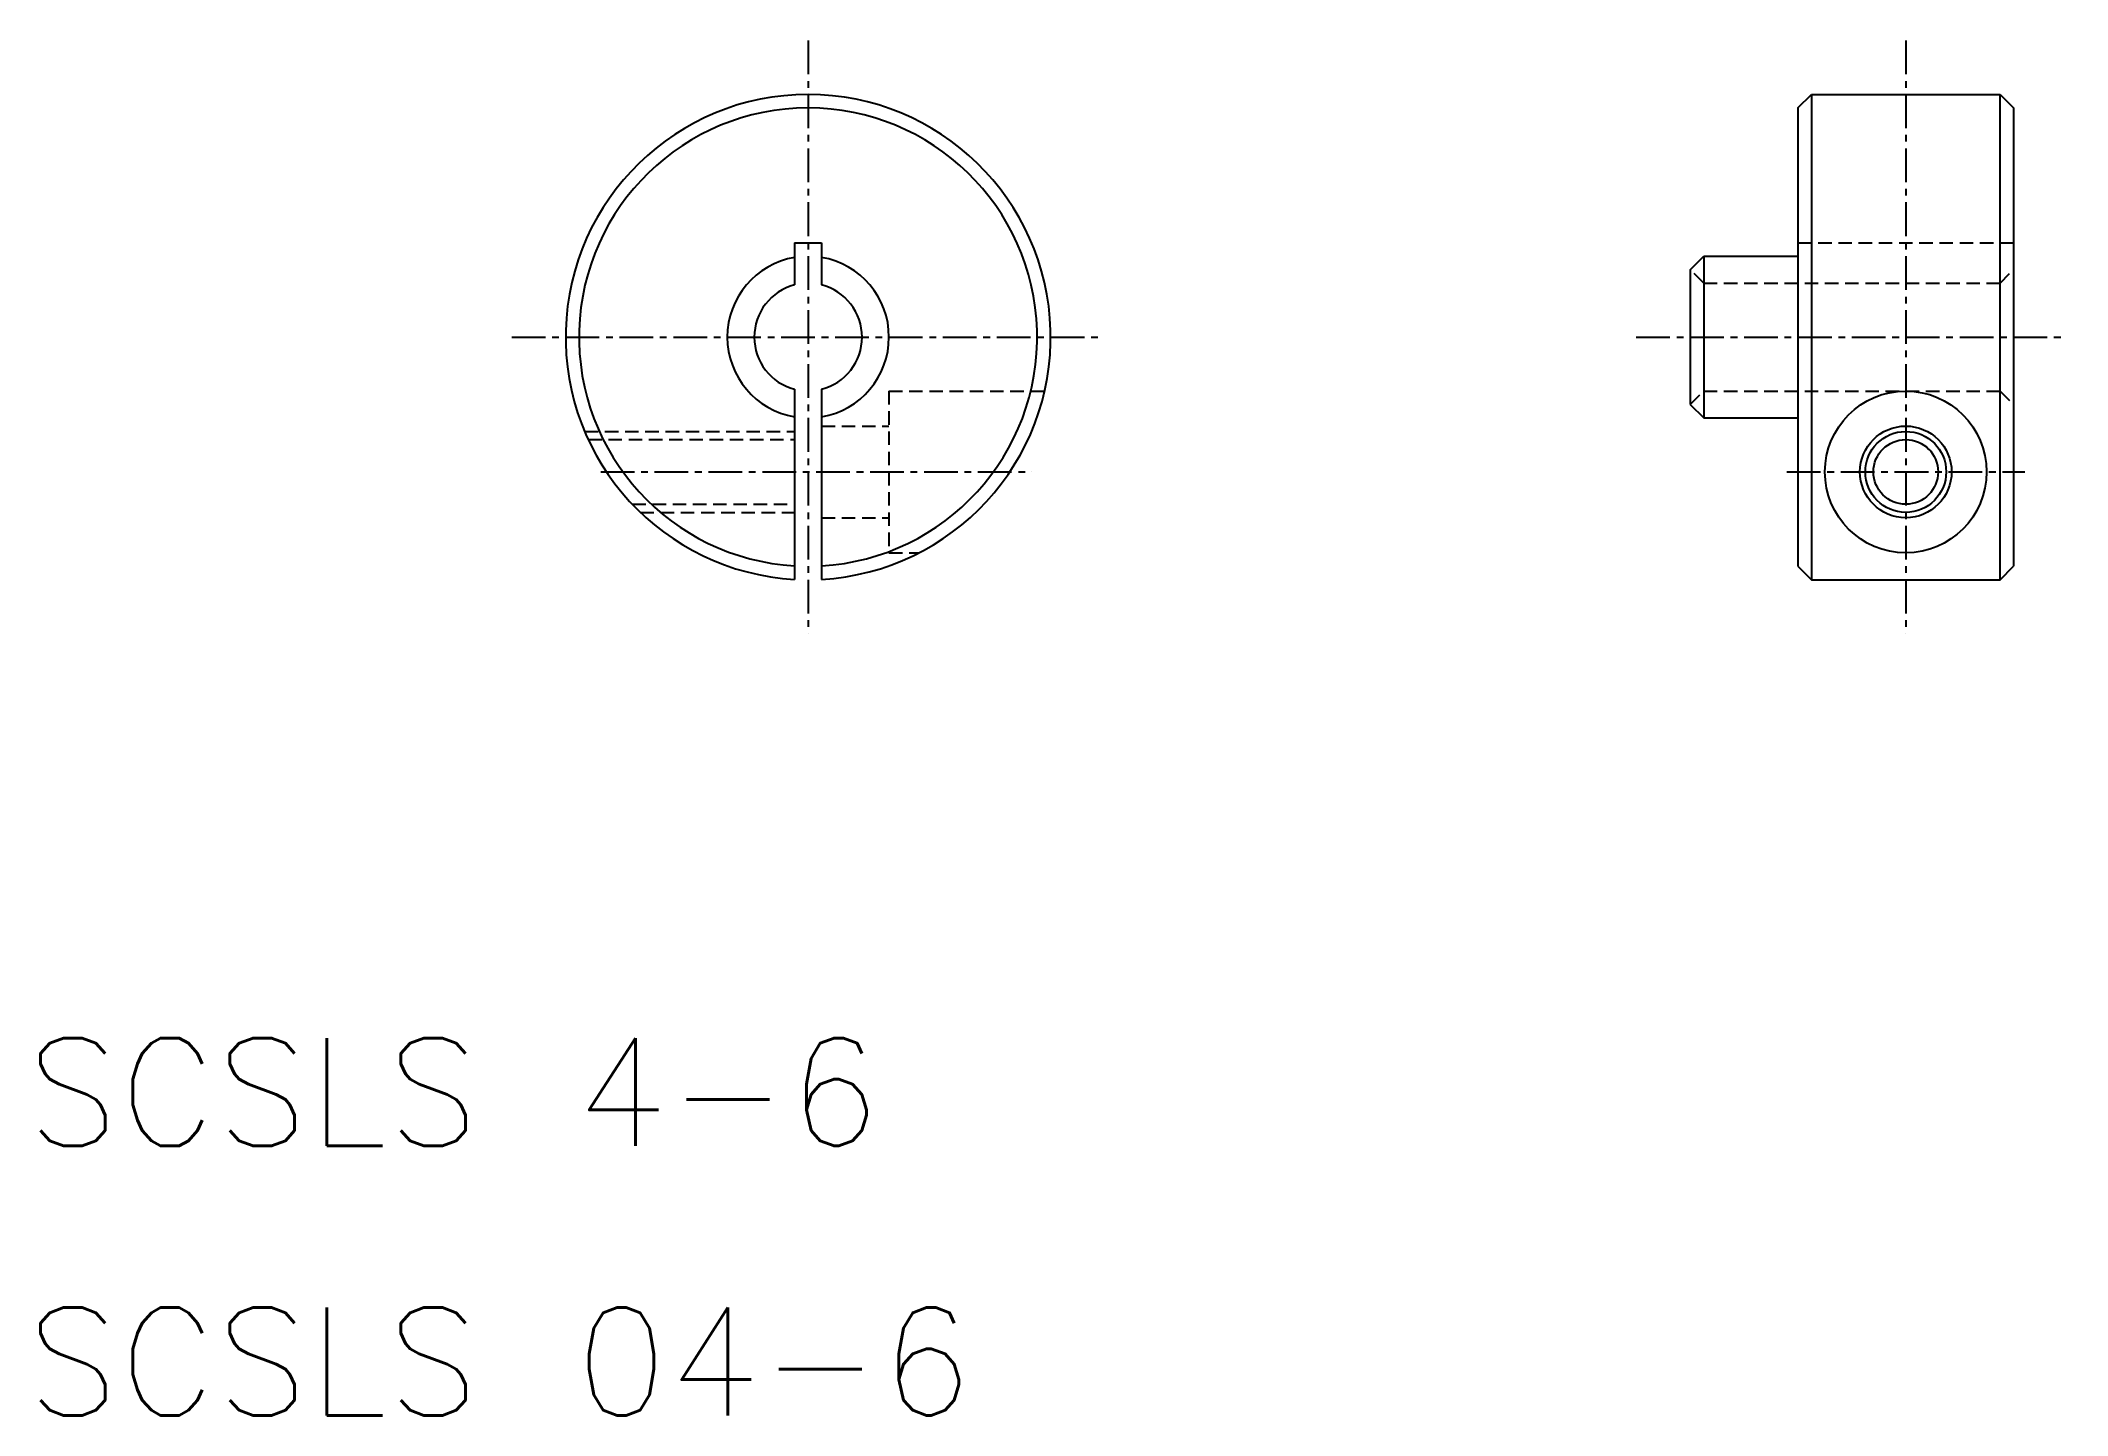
# Model space of a CAD drawing. Extents: x 481.8 to 557.1, y 89.3 to 140.3.
import ezdxf

# ---------------------------------------------------------------- set-up
doc = ezdxf.new("R2010")
doc.units = 0
doc.linetypes.add('CENTER', pattern=[2, 1.25, -0.25, 0.25, -0.25])
doc.linetypes.add('DASHED', pattern=[0.75, 0.5, -0.25])
doc.layers.get('0').update_dxf_attribs({"linetype": 'CONTINUOUS'})
doc.layers.add('CENTER', color=1, linetype='CENTER')
doc.styles.get("Standard").update_dxf_attribs({"font": 'txt.shx', "bigfont": 'bigfont.shx'})

msp = doc.modelspace()

# ---------------------------------------------------------------- linework, layer by layer
at = {"color": 7, "linetype": 'CONTINUOUS'}
for p, q in [((547.057, 137.794), (547.557, 138.294)), ((547.057, 137.794), (547.057, 120.794)), ((547.557, 138.294), (547.557, 120.294)), ((547.557, 138.294), (554.557, 138.294)), ((554.557, 120.294), (554.557, 138.294)), ((554.557, 138.294), (555.057, 137.794)), ((555.057, 137.794), (555.057, 120.794)), ((547.057, 133.544), (547.057, 133.544)), ((509.823, 132.794), (509.823, 131.231)), ((509.823, 132.794), (510.823, 132.794)), ((510.823, 132.794), (510.823, 131.231)), ((543.057, 131.794), (543.557, 132.294)), ((543.057, 131.794), (543.057, 126.794)), ((543.557, 132.294), (543.557, 126.294)), ((543.557, 132.294), (547.057, 132.294)), ((547.057, 129.294), (547.057, 129.294)), ((509.823, 127.358), (509.823, 120.308)), ((510.823, 127.358), (510.823, 120.308)), ((543.057, 126.794), (543.557, 126.294)), ((543.557, 126.294), (547.057, 126.294)), ((547.057, 120.794), (547.557, 120.294)), ((554.557, 120.294), (555.057, 120.794)), ((547.557, 120.294), (554.557, 120.294))]:
    msp.add_line(p, q, dxfattribs=at)
at = {"color": 3, "linetype": 'DASHED'}
for p, q in [((547.057, 132.794), (555.057, 132.794)), ((543.557, 131.294), (543.057, 131.794)), ((554.557, 131.294), (555.057, 131.794)), ((543.557, 131.294), (554.557, 131.294)), ((513.323, 127.294), (519.098, 127.294)), ((513.323, 127.294), (513.323, 121.294)), ((543.057, 126.794), (543.557, 127.294)), ((543.557, 127.294), (554.557, 127.294)), ((554.557, 127.294), (555.057, 126.794)), ((502.031, 125.794), (509.823, 125.794)), ((510.823, 125.994), (513.323, 125.994)), ((502.165, 125.494), (509.823, 125.494)), ((503.799, 123.094), (509.823, 123.094)), ((504.098, 122.794), (509.823, 122.794)), ((510.823, 122.594), (513.323, 122.594)), ((513.323, 121.294), (514.446, 121.294))]:
    msp.add_line(p, q, dxfattribs=at)
at = {"color": 7, "linetype": 'CONTINUOUS'}
for radius in [3, 1.7, 1.2]:
    msp.add_circle((551.057, 124.294), radius, dxfattribs=at)
at = {"color": 3}
msp.add_circle((551.057, 124.294), 1.5, dxfattribs=at)
at = {"color": 7, "linetype": 'CONTINUOUS'}
for radius, start, end in [(9, 273.18474, 266.81526), (8.5, 273.37229, 266.62771), (3, 99.59407, 260.40593), (3, 279.59407, 80.40593), (2, 104.47751, 255.52249), (2, 284.47751, 75.52249)]:
    msp.add_arc((510.323, 129.294), radius, start, end, dxfattribs=at)
at = {"layer": 'CENTER', "color": 1, "linetype": 'CENTER'}
for p, q in [((510.323, 140.294), (510.323, 118.294)), ((551.057, 140.294), (551.057, 118.294)), ((499.323, 129.294), (521.323, 129.294)), ((541.057, 129.294), (557.057, 129.294)), ((502.624, 124.294), (518.625, 124.294)), ((546.644, 124.294), (555.47, 124.294))]:
    msp.add_line(p, q, dxfattribs=at)

# ---------------------------------------------------------------- texts
at = {"color": 7, "linetype": 'CONTINUOUS'}
for s, p in [('SCSLS 4-6', (481.323, 99.294)), ('SCSLS 04-6', (481.323, 89.294))]:
    msp.add_text(s, height=4, dxfattribs=at).set_placement(p)

doc.saveas('drawing.dxf')
